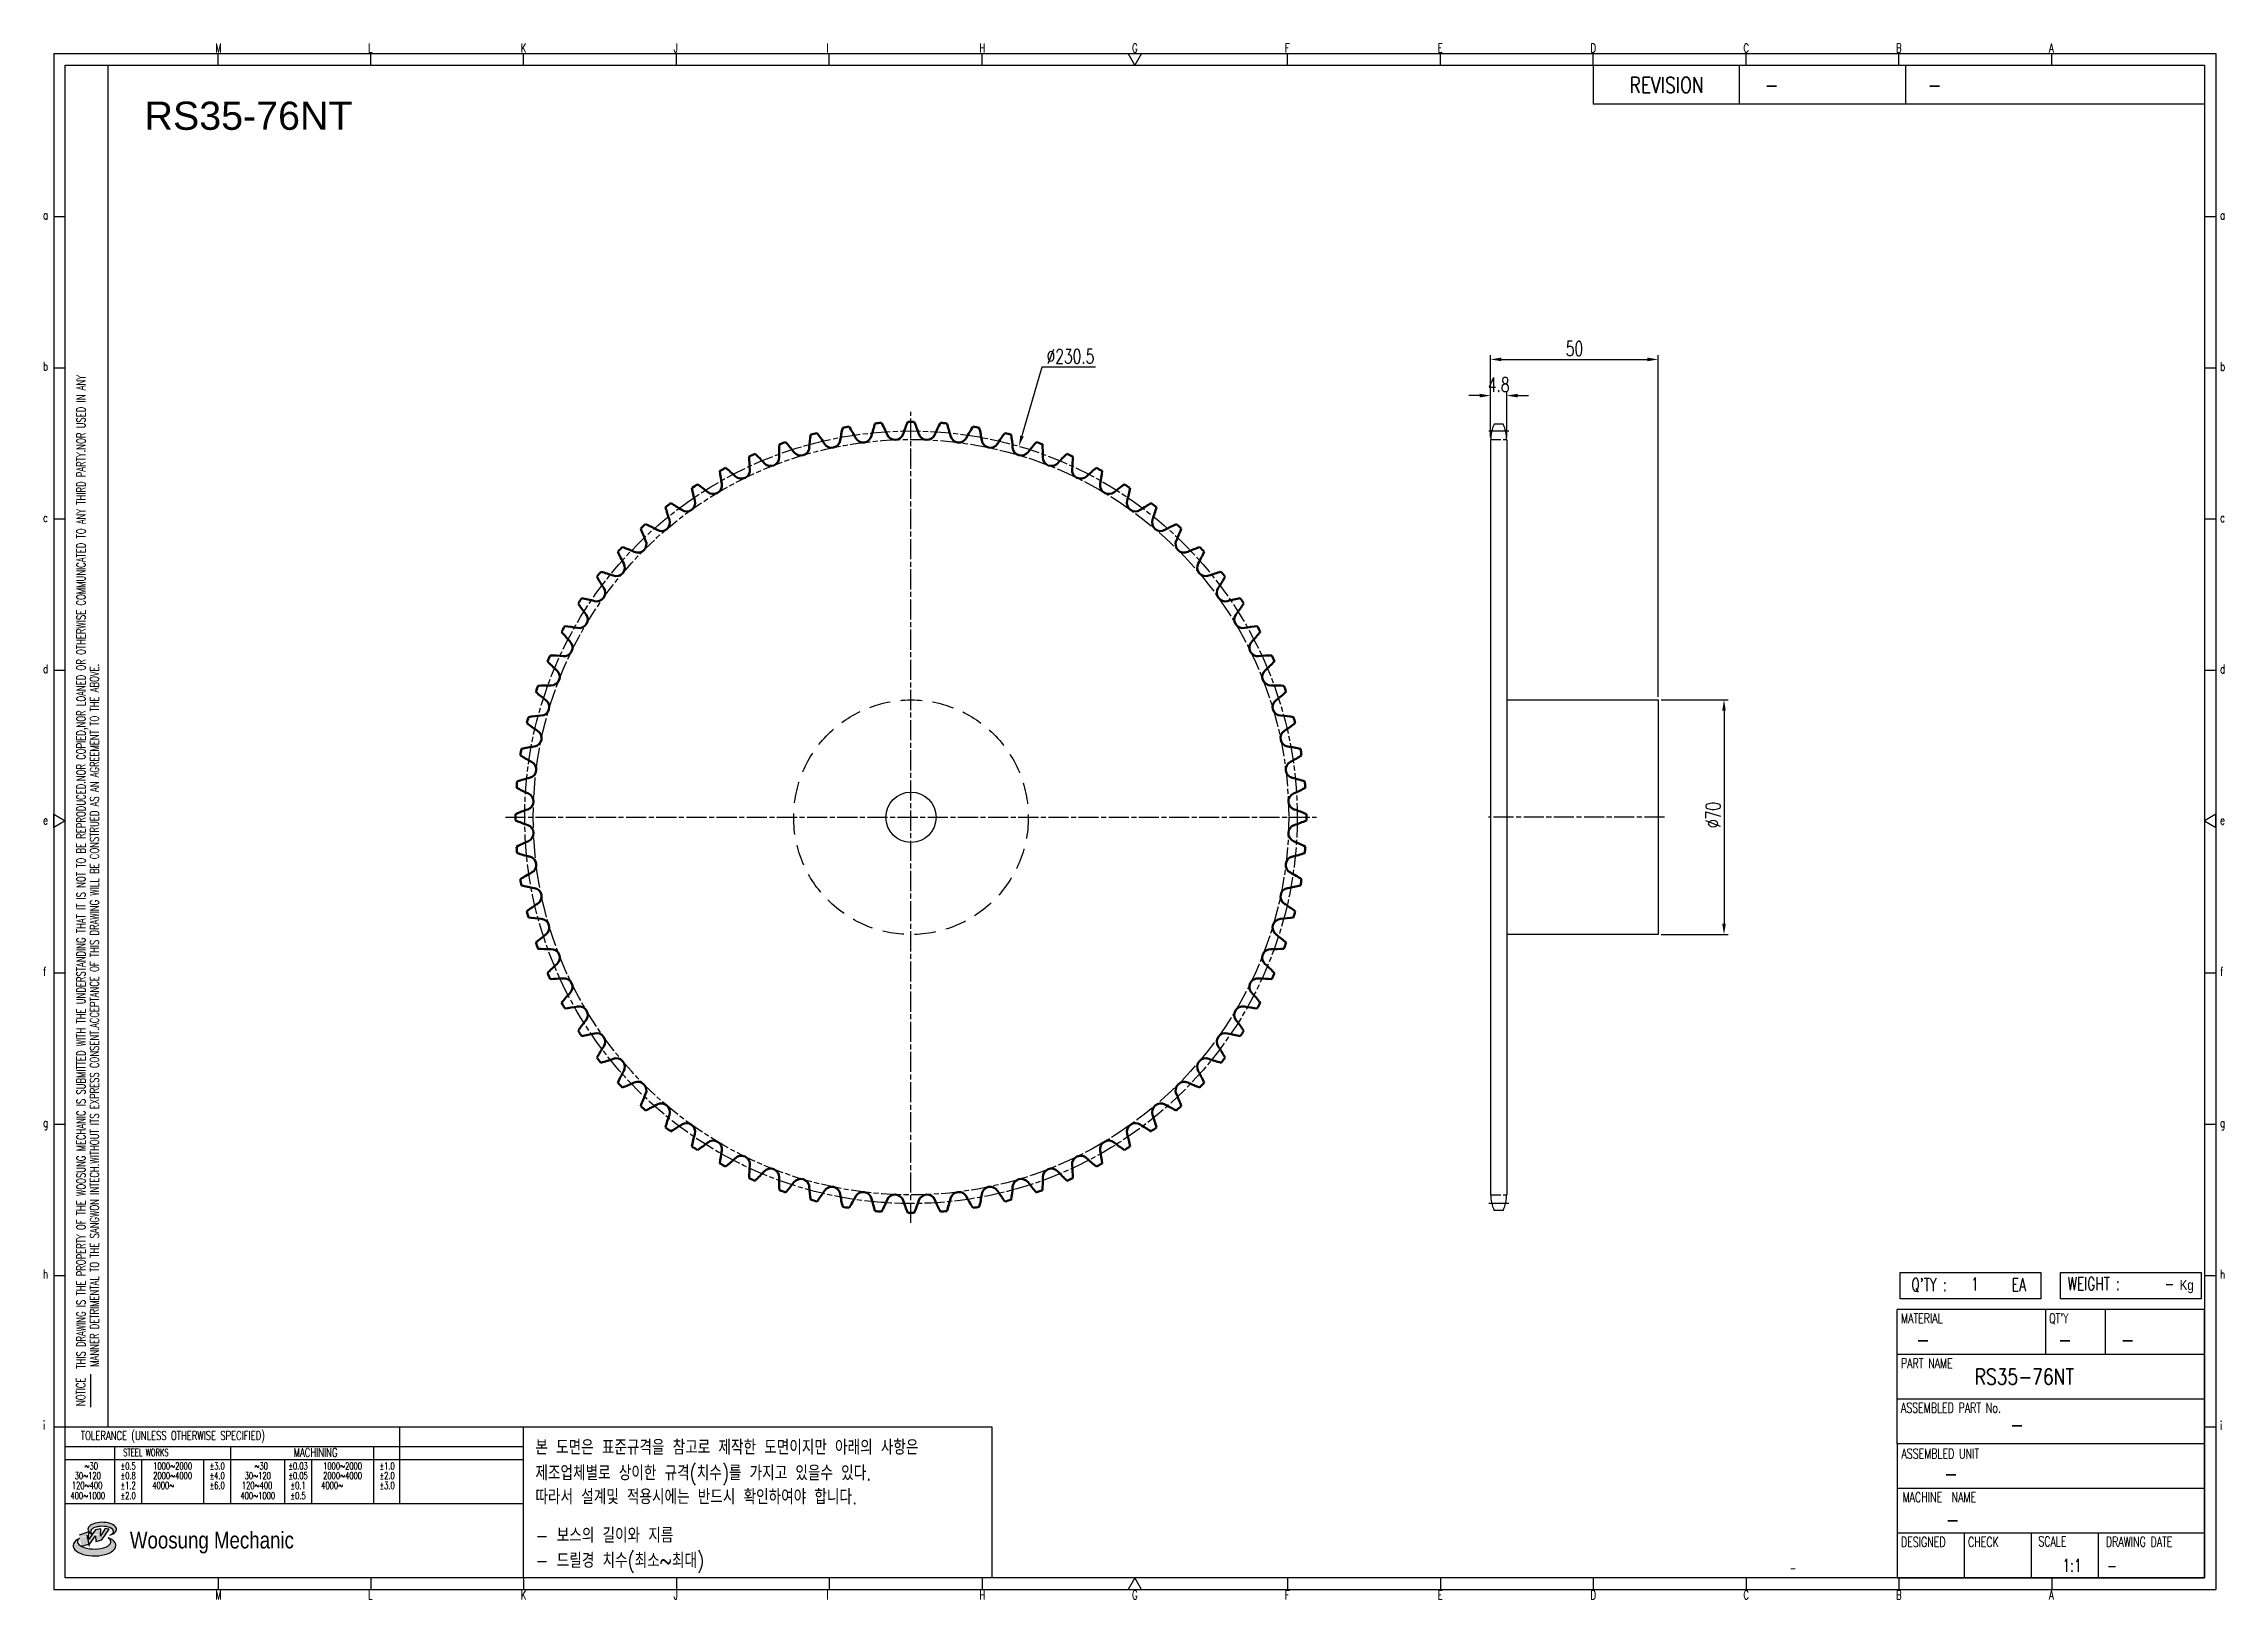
# Model space of a CAD drawing. Header units: millimetres. Extents: x -44813 to -44162, y 1095 to 1559.
import ezdxf
from ezdxf.enums import TextEntityAlignment as Align

# ---------------------------------------------------------------- set-up
doc = ezdxf.new("R2010")
doc.units = ezdxf.units.MM
for name, pattern in [('AM_ISO02W050', [7.5, 6, -1.5]), ('AM_ISO02W050x2', [3.75, 3, -0.75]), ('AM_ISO08W050', [18, 12, -1.5, 3, -1.5]), ('AM_ISO08W050x2', [9, 6, -0.75, 1.5, -0.75]), ('HIDDEN', [9.525, 6.35, -3.175])]:
    doc.linetypes.add(name, pattern=pattern)
for name, color, linetype, lineweight in [('AM_0N', 7, 'Continuous', 50), ('AM_3N', 6, 'AM_ISO02W050', 25), ('AM_7', 4, 'AM_ISO08W050', 25), ('AM_7N', 4, 'AM_ISO08W050', 25)]:
    doc.layers.add(name, color=color, linetype=linetype, lineweight=lineweight)
for name, color, linetype in [('HL', 2, 'HIDDEN'), ('S-DIM', 7, 'Continuous'), ('TITLE', 7, 'Continuous'), ('도면레이아웃', 7, 'Continuous')]:
    doc.layers.add(name, color=color, linetype=linetype)
doc.styles.add('HAN', font='ROMANS.shx', dxfattribs={"width": 0.7, "bigfont": 'whgtxt.shx'})
doc.styles.add('HKD_ST2', font='romans.shx', dxfattribs={"width": 0.7, "height": 4, "bigfont": '@extfont2.shx'})
doc.styles.add('HSG', font='SIMPLEX.shx', dxfattribs={"width": 0.7, "bigfont": 'HSG.shx'})
doc.styles.add('ROMANS', font='romans.shx', dxfattribs={"width": 0.7, "bigfont": 'whgtxt.shx'})
doc.styles.add('SLDTEXTSTYLE4', font='arial.ttf', dxfattribs={"width": 0.8})
doc.styles.get("Standard").update_dxf_attribs({"font": 'arial.ttf'})
doc.dimstyles.new('APP8', dxfattribs={"dimscale": 1.8, "dimtxt": 2.4, "dimasz": 1.8, "dimexe": 0.7, "dimexo": 0.5, "dimgap": 0.6, "dimtad": 1, "dimtoh": 1, "dimdec": 1, "dimrnd": 0.01, "dimzin": 9, "dimdsep": 46, "dimtxsty": 'HSG', "dimcen": 0, "dimclrd": 1, "dimclre": 1, "dimclrt": 256, "dimazin": 2, "dimtp": 1, "dimtm": 1, "dimtfac": 0.5, "dimtdec": 1, "dimtofl": 0, "dimtmove": 0, "dimatfit": 3, "dimfxl": 0, "dimtvp": 1, "dimtolj": 2, "dimlwd": -1, "dimlwe": -1, "dimarcsym": 0})

# ---------------------------------------------------------------- blocks, each defined once
blk = doc.blocks.new('SUYWSHJH')
at = {"layer": '도면레이아웃'}
h = blk.add_hatch(color=10, dxfattribs=at)
h.paths.add_polyline_path([(1.544, 35.177), (1.554, 34.966), (1.779, 35.034), (2.054, 35.422), (1.908, 35.446), (1.728, 35.167), (1.741, 35.439), (1.547, 35.405), (1.292, 35.041), (1.295, 35.33), (0.943, 35.208), (1.03, 34.8), (1.336, 34.885)])
edge = h.paths.add_edge_path()
edge.add_ellipse((1.795, 35.421), major_axis=(-0.53, 0), ratio=0.487785, start_angle=122.36065, end_angle=403.39574)
edge.add_line((1.411, 35.244), (1.419, 35.261))
edge.add_ellipse((1.798, 35.344), major_axis=(-0.423, 0), ratio=0.444396, start_angle=131.58977, end_angle=386.19408, ccw=False)
edge = h.paths.add_edge_path()
edge.add_ellipse((1.512, 34.815), major_axis=(-0.793, 0), ratio=0.480113, start_angle=314.67633, end_angle=590.85213)
edge.add_ellipse((1.501, 34.958), major_axis=(-0.62, 0), ratio=0.43311, start_angle=331.7024, end_angle=574.42495, ccw=False)
for p, q in [((0, 90.118), (80.15, 90.118)), ((0, 90.118), (0, 33.191)), ((6.089, 89.693), (6.089, 90.118)), ((11.753, 89.693), (11.753, 90.118)), ((17.418, 89.693), (17.418, 90.118)), ((23.082, 89.693), (23.082, 90.118)), ((28.746, 89.693), (28.746, 90.118)), ((34.411, 89.693), (34.411, 90.118)), ((45.739, 89.693), (45.739, 90.118)), ((51.404, 89.693), (51.404, 90.118)), ((57.068, 89.693), (57.068, 90.118)), ((62.732, 89.693), (62.732, 90.118)), ((68.397, 89.693), (68.397, 90.118)), ((74.061, 89.693), (74.061, 90.118)), ((80.15, 90.118), (80.15, 33.191)), ((0, 84.085), (0.425, 84.085)), ((79.725, 84.085), (80.15, 84.085)), ((0, 78.478), (0.425, 78.478)), ((79.725, 78.478), (80.15, 78.478)), ((0, 72.87), (0.425, 72.87)), ((79.725, 72.87), (80.15, 72.87)), ((0, 67.262), (0.425, 67.262)), ((79.725, 67.262), (80.15, 67.262)), ((0, 56.047), (0.425, 56.047)), ((79.725, 56.047), (80.15, 56.047)), ((0, 50.439), (0.425, 50.439)), ((79.725, 50.439), (80.15, 50.439)), ((0, 44.832), (0.425, 44.832)), ((79.725, 44.832), (80.15, 44.832)), ((1.377, 39.947), (1.377, 41.174)), ((0, 39.224), (0.425, 39.224)), ((79.725, 39.224), (80.15, 39.224)), ((0, 33.191), (80.15, 33.191)), ((6.089, 33.616), (6.089, 33.191)), ((11.753, 33.616), (11.753, 33.191)), ((17.418, 33.616), (17.418, 33.191)), ((23.082, 33.616), (23.082, 33.191)), ((28.746, 33.616), (28.746, 33.191)), ((34.411, 33.616), (34.411, 33.191)), ((45.739, 33.616), (45.739, 33.191)), ((51.404, 33.616), (51.404, 33.191)), ((57.068, 33.616), (57.068, 33.191)), ((62.732, 33.616), (62.732, 33.191)), ((68.397, 33.616), (68.397, 33.191)), ((74.061, 33.616), (74.061, 33.191))]:
    blk.add_line(p, q)
at = {"color": 2}
for p, q in [((2.017, 39.224), (2.017, 89.693)), ((0.425, 39.224), (17.418, 39.224)), ((12.816, 39.224), (12.816, 36.382)), ((17.418, 33.616), (17.418, 39.224)), ((0.425, 38.487), (17.418, 38.487)), ((0.425, 38.012), (17.418, 38.012)), ((2.257, 38.487), (2.257, 36.382)), ((3.257, 38.012), (3.257, 36.382)), ((5.557, 38.012), (5.557, 36.382)), ((6.557, 38.5), (6.557, 36.382)), ((8.557, 38.012), (8.557, 36.382)), ((9.557, 38.026), (9.557, 36.382)), ((11.857, 38.487), (11.857, 36.382)), ((0.425, 36.382), (17.418, 36.382))]:
    blk.add_line(p, q, dxfattribs=at)
at = {"color": 6, "ltscale": 0.5}
for p, q in [((57.068, 89.693), (57.068, 88.246)), ((62.47, 89.693), (62.47, 88.246)), ((68.635, 89.693), (68.635, 88.246)), ((79.725, 88.246), (57.068, 88.246)), ((68.336, 38.59), (68.336, 43.563)), ((79.725, 43.563), (68.336, 43.563)), ((73.827, 43.563), (73.827, 41.905)), ((76.037, 43.563), (76.037, 41.905)), ((79.725, 38.59), (79.725, 43.563)), ((79.725, 41.905), (68.336, 41.905)), ((79.725, 40.248), (68.336, 40.248)), ((68.336, 38.59), (68.336, 33.616)), ((79.725, 38.59), (68.336, 38.59)), ((79.725, 33.616), (79.725, 38.59)), ((79.725, 36.932), (68.336, 36.932)), ((79.725, 35.274), (68.336, 35.274)), ((70.822, 33.616), (70.822, 35.274)), ((73.309, 33.616), (73.309, 35.274)), ((75.796, 33.616), (75.796, 35.274)), ((68.336, 33.616), (79.725, 33.616))]:
    blk.add_line(p, q, dxfattribs=at)
for points in [[(40.075, 89.693), (39.83, 90.118), (40.32, 90.118)], [(0.425, 89.693), (79.725, 89.693), (79.725, 33.616), (0.425, 33.616)], [(0.425, 61.679), (0, 61.433), (0, 61.924)], [(79.725, 61.679), (80.15, 61.433), (80.15, 61.924)], [(40.075, 33.616), (39.83, 33.191), (40.32, 33.191)]]:
    blk.add_lwpolyline(points, close=True)
at = {"layer": 'TITLE', "color": 20}
for p, q in [((68.449, 43.961), (68.449, 44.936)), ((68.449, 44.936), (73.654, 44.936)), ((73.654, 44.936), (73.654, 43.961)), ((74.39, 43.961), (74.39, 44.936)), ((74.39, 44.936), (79.595, 44.936)), ((79.595, 44.936), (79.595, 43.961)), ((73.654, 43.961), (68.449, 43.961)), ((79.595, 43.961), (74.39, 43.961))]:
    blk.add_line(p, q, dxfattribs=at)
at = {"layer": '도면레이아웃'}
for p, q in [((1.295, 35.33), (0.943, 35.208)), ((1.03, 34.8), (1.336, 34.885)), ((1.224, 35.208), (1.311, 34.8)), ((1.224, 35.208), (1.224, 35.208)), ((1.547, 35.405), (1.292, 35.041)), ((1.292, 35.041), (1.295, 35.33)), ((1.336, 34.885), (1.544, 35.177)), ((1.419, 35.261), (1.411, 35.244)), ((1.544, 35.177), (1.554, 34.966)), ((1.741, 35.439), (1.547, 35.405)), ((1.554, 34.966), (1.779, 35.034)), ((1.908, 35.446), (1.728, 35.167)), ((1.728, 35.167), (1.741, 35.439)), ((1.779, 35.034), (2.054, 35.422)), ((2.054, 35.422), (1.908, 35.446))]:
    blk.add_line(p, q, dxfattribs=at)
for centre, major_axis, ratio, start_param, end_param in [((1.795, 35.421), (-0.53, 0), 0.487785, 2.135596, 7.040584), ((1.512, 34.815), (-0.793, 0), 0.480113, 5.492138, 10.312315), ((1.501, 34.958), (-0.62, 0), 0.43311, 5.789299, 10.025607), ((1.798, 35.344), (-0.423, 0), 0.444396, 2.296675, 6.740358)]:
    blk.add_ellipse(centre, major_axis=major_axis, ratio=ratio, start_param=start_param, end_param=end_param, dxfattribs=at)
at = {"color": 4, "style": 'HKD_ST2', "width": 0.7}
for s, p in [('M', (5.988, 90.164)), ('L', (11.652, 90.164)), ('K', (17.316, 90.164)), ('J', (22.981, 90.164)), ('I', (28.645, 90.164)), ('H', (34.309, 90.164)), ('G', (39.974, 90.164)), ('F', (45.638, 90.164)), ('E', (51.302, 90.164)), ('D', (56.967, 90.164)), ('C', (62.631, 90.164)), ('B', (68.295, 90.164)), ('A', (73.96, 90.164)), ('a', (-0.395, 83.976)), ('a', (80.305, 83.97)), ('b', (-0.395, 78.368)), ('b', (80.305, 78.362)), ('c', (-0.395, 72.76)), ('c', (80.305, 72.754)), ('d', (-0.395, 67.153)), ('d', (80.305, 67.147)), ('e', (-0.395, 61.545)), ('e', (80.305, 61.539)), ('f', (-0.395, 55.937)), ('f', (80.305, 55.931)), ('g', (-0.395, 50.33)), ('g', (80.305, 50.324)), ('h', (-0.395, 44.722)), ('h', (80.305, 44.716)), ('i', (-0.395, 39.114)), ('i', (80.305, 39.108)), ('M', (5.988, 32.824)), ('L', (11.652, 32.824)), ('K', (17.316, 32.824)), ('J', (22.981, 32.824)), ('I', (28.645, 32.824)), ('H', (34.309, 32.824)), ('G', (39.974, 32.824)), ('F', (45.638, 32.824)), ('E', (51.302, 32.824)), ('D', (56.967, 32.824)), ('C', (62.631, 32.824)), ('B', (68.295, 32.824)), ('A', (73.96, 32.824))]:
    blk.add_text(s, height=0.326, dxfattribs=at).set_placement(p)
for s, height, style, width, p in [('REVISION', 0.5806, 'HAN', 0.8, (58.415, 88.664)), ('-', 0.581, 'HAN', 0.8, (63.426, 88.664)), ('-', 0.581, 'HAN', 0.8, (69.468, 88.664)), ("Q'TY : ", 0.4746, 'HKD_ST2', 0.7, (68.857, 44.253)), ('1', 0.475, 'HKD_ST2', 0.7, (71.071, 44.275)), ('EA', 0.4746, 'HKD_ST2', 0.7, (72.578, 44.253)), ('WEIGHT : ', 0.4746, 'HKD_ST2', 0.7, (74.65, 44.286)), ('-', 0.581, 'HAN', 0.8, (69.029, 42.157)), ('-', 0.581, 'HAN', 0.8, (74.289, 42.157)), ('-', 0.581, 'HAN', 0.8, (76.623, 42.157)), ('-', 0.581, 'HAN', 0.8, (72.515, 39.013)), ('-', 0.581, 'HAN', 0.8, (70.067, 37.189)), ('-', 0.581, 'HAN', 0.8, (70.126, 35.48)), ('1:1', 0.4746, 'HKD_ST2', 0.7, (74.458, 33.848)), ('-', 0.475, 'HKD_ST2', 0.7, (76.112, 33.837))]:
    blk.add_text(s, height=height, dxfattribs=dict(style=style, width=width)).set_placement(p)
at = {"color": 1, "style": 'HKD_ST2', "width": 0.7}
for s, p in [(' THIS DRAWING IS THE PROPERTY OF THE WOOSUNG MECHANIC IS SUBMITTED WITH THE UNDERSTANDING THAT IT IS NOT TO BE REPRODUCED.NOR COPIED,NOR LOANED OR OTHERWISE COMMUNICATED TO ANY THIRD PARTY.NOR USED IN ANY', (1.173, 41.217)), ('MANNER DETRIMENTAL TO THE SANGWON INTECH.WITHOUT ITS EXPRESS CONSENT.ACCEPTANCE OF THIS DRAWING WILL BE CONSTRUED AS AN AGREEMENT TO THE ABOVE.', (1.672, 41.447))]:
    blk.add_text(s, height=0.326266, rotation=90, dxfattribs=at).set_placement(p)
at = {"style": 'HKD_ST2', "width": 0.7}
blk.add_text('-', height=0.475, dxfattribs=at).set_placement((78.613, 44.286), align=Align.RIGHT)
at = {"color": 4, "style": 'HKD_ST2', "width": 0.7}
for s, height, p in [('MATERIAL', 0.3651, (68.474, 43.425)), ("QT'Y", 0.3651, (73.965, 43.425)), ('PART NAME', 0.3651, (68.474, 41.756)), ('ASSEMBLED PART No.', 0.36511, (68.474, 40.109)), ('ASSEMBLED UNIT', 0.36511, (68.49, 38.408)), ('MACHINE  NAME', 0.36511, (68.532, 36.794)), ('DESIGNED', 0.3651, (68.474, 35.136)), ('CHECK', 0.3651, (70.961, 35.136)), ('SCALE', 0.3651, (73.566, 35.153)), ('DRAWING DATE', 0.36511, (76.071, 35.141))]:
    blk.add_text(s, height=height, dxfattribs=at).set_placement(p, align=Align.TOP_LEFT)
at = {"style": 'HKD_ST2', "width": 0.7}
blk.add_text('NOTICE', height=0.3263, rotation=90, dxfattribs=at).set_placement((1.163, 39.988))
for s, height, style, width, p in [('TOLERANCE (UNLESS OTHERWISE SPECIFIED)', 0.32627, 'HKD_ST2', 0.7, (4.417, 38.896)), ('-', 0.326, 'ROMANS', 0.65, (64.469, 33.975))]:
    blk.add_text(s, height=height, dxfattribs=dict(style=style, width=width)).set_placement(p, align=Align.MIDDLE_CENTER)
at = {"color": 4, "style": 'HKD_ST2', "width": 0.7}
for s, height, p in [('STEEL WORKS', 0.26101, (3.416, 38.268)), ('MACHINING', 0.3263, (9.707, 38.27)), ('%%P0.5', 0.261, (2.757, 37.762)), ('%%P0.8', 0.261, (2.757, 37.411)), ('%%P3.0', 0.261, (6.057, 37.762)), ('%%P4.0', 0.261, (6.057, 37.411)), ('%%P0.03', 0.261, (9.057, 37.762)), ('%%P0.05', 0.261, (9.057, 37.411)), ('%%P1.0', 0.261, (12.357, 37.762)), ('%%P2.0', 0.261, (12.357, 37.411)), ('%%P1.2', 0.261, (2.757, 37.045)), ('%%P2.0', 0.261, (2.757, 36.67)), ('%%P6.0', 0.261, (6.057, 37.045)), ('%%P0.1', 0.261, (9.057, 37.045)), ('%%P0.5', 0.261, (9.057, 36.67)), ('%%P3.0', 0.261, (12.357, 37.045))]:
    blk.add_text(s, height=height, dxfattribs=at).set_placement(p, align=Align.MIDDLE)
for s, height, p in [('30%%126120', 0.261, (1.263, 37.411)), ('%%12630', 0.261, (1.389, 37.762)), ('2000%%1264000', 0.26101, (4.407, 37.411)), ('1000%%1262000', 0.26101, (4.407, 37.762)), ('30%%126120', 0.261, (7.563, 37.411)), ('%%12630', 0.261, (7.689, 37.762)), ('2000%%1264000', 0.26101, (10.707, 37.411)), ('1000%%1262000', 0.26101, (10.707, 37.762)), ('400%%1261000', 0.26101, (1.263, 36.67)), ('120%%126400', 0.26101, (1.237, 37.045)), ('4000%%126', 0.261, (4.061, 37.045)), ('400%%1261000', 0.26101, (7.563, 36.67)), ('120%%126400', 0.26101, (7.537, 37.045)), ('4000%%126', 0.261, (10.321, 37.045))]:
    blk.add_text(s, height=height, dxfattribs=at).set_placement(p, align=Align.MIDDLE_CENTER)
at = {"color": 1, "style": 'SLDTEXTSTYLE4', "width": 0.8}
blk.add_text('Woosung Mechanic', height=0.61957, dxfattribs=at).set_placement((2.822, 34.711))
at = {"layer": 'TITLE', "width": 0.8}
blk.add_text('Kg', height=0.3789, dxfattribs=at).set_placement((78.807, 44.286))
blk = doc.blocks.new('*D911')
at = {"layer": 'Defpoints', "color": 0, "transparency": 16777216}
for p in [(-44376.49, 1453.76), (-44381.29, 1440.48), (-44376.49, 1440.48)]:
    blk.add_point(p, dxfattribs=at)
at = {"layer": 'S-DIM', "color": 1, "transparency": 16777216}
for p, q in [((-44384.53, 1453.76), (-44387.77, 1453.76)), ((-44381.29, 1441.38), (-44381.29, 1455.02)), ((-44376.49, 1441.38), (-44376.49, 1455.02)), ((-44373.25, 1453.76), (-44370.01, 1453.76))]:
    blk.add_line(p, q, dxfattribs=at)
for points in [[(-44384.53, 1454.3), (-44384.53, 1453.22), (-44381.29, 1453.76)], [(-44373.25, 1454.3), (-44373.25, 1453.22), (-44376.49, 1453.76)]]:
    blk.add_solid(points, dxfattribs=at)
at = {"layer": 'S-DIM', "transparency": 16777216, "insert": (-44378.89, 1457), "char_height": 4.32, "attachment_point": 5, "style": 'HSG'}
blk.add_mtext('\\A2;4.8', dxfattribs=at)
blk = doc.blocks.new('*D912')
at = {"layer": 'Defpoints', "color": 0, "transparency": 16777216}
for p in [(-44331.29, 1464.56), (-44381.29, 1440.48), (-44331.29, 1362.96)]:
    blk.add_point(p, dxfattribs=at)
at = {"layer": 'S-DIM', "color": 1, "transparency": 16777216}
for p, q in [((-44381.29, 1441.38), (-44381.29, 1465.82)), ((-44378.05, 1464.56), (-44334.53, 1464.56)), ((-44331.29, 1363.86), (-44331.29, 1465.82))]:
    blk.add_line(p, q, dxfattribs=at)
for points in [[(-44378.05, 1465.1), (-44378.05, 1464.02), (-44381.29, 1464.56)], [(-44334.53, 1465.1), (-44334.53, 1464.02), (-44331.29, 1464.56)]]:
    blk.add_solid(points, dxfattribs=at)
at = {"layer": 'S-DIM', "transparency": 16777216, "insert": (-44356.29, 1467.8), "char_height": 4.32, "attachment_point": 5, "style": 'HSG'}
blk.add_mtext('\\A2;50', dxfattribs=at)
blk = doc.blocks.new('*D913')
at = {"layer": 'Defpoints', "color": 0, "transparency": 16777216}
for p in [(-44331.29, 1362.96), (-44331.29, 1292.96), (-44311.65, 1292.96)]:
    blk.add_point(p, dxfattribs=at)
at = {"layer": 'S-DIM', "color": 1, "transparency": 16777216}
for p, q in [((-44330.39, 1362.96), (-44310.39, 1362.96)), ((-44311.65, 1359.72), (-44311.65, 1296.2)), ((-44330.39, 1292.96), (-44310.39, 1292.96))]:
    blk.add_line(p, q, dxfattribs=at)
for points in [[(-44312.19, 1359.72), (-44311.11, 1359.72), (-44311.65, 1362.96)], [(-44312.19, 1296.2), (-44311.11, 1296.2), (-44311.65, 1292.96)]]:
    blk.add_solid(points, dxfattribs=at)
at = {"layer": 'S-DIM', "transparency": 16777216, "insert": (-44314.89, 1328.63), "char_height": 4.32, "attachment_point": 5, "rotation": 90, "style": 'HSG'}
blk.add_mtext('\\A2;%%c70', dxfattribs=at)
blk = doc.blocks.new('*D914')
at = {"layer": 'Defpoints', "color": 0, "transparency": 16777216}
for p in [(-44522.03, 1438.61), (-44586.45, 1217.3)]:
    blk.add_point(p, dxfattribs=at)
at = {"layer": 'S-DIM', "color": 1, "transparency": 16777216}
for p, q in [((-44515.15, 1462.25), (-44521.12, 1441.72)), ((-44499.23, 1462.25), (-44515.15, 1462.25))]:
    blk.add_line(p, q, dxfattribs=at)
blk.add_solid([(-44521.64, 1441.87), (-44520.6, 1441.57), (-44522.03, 1438.61)], dxfattribs=at)
at = {"layer": 'S-DIM', "transparency": 16777216, "insert": (-44506.65, 1465.49), "char_height": 4.32, "attachment_point": 5, "style": 'HSG'}
blk.add_mtext('\\A2;∅230.5', dxfattribs=at)

msp = doc.modelspace()

# ---------------------------------------------------------------- linework, layer by layer
for p, q in [((-44377.56, 1445.28), (-44380.22, 1445.28)), ((-44381.29, 1440.48), (-44381.29, 1215.43)), ((-44376.49, 1440.48), (-44376.49, 1215.43)), ((-44377.56, 1210.63), (-44380.22, 1210.63))]:
    msp.add_line(p, q)
msp.add_lwpolyline([(-44376.49, 1362.96), (-44331.29, 1362.96), (-44331.29, 1292.96), (-44376.49, 1292.96)])
at = {"color": 4}
msp.add_lwpolyline([(-44669.82, 1146.12), (-44530.08, 1146.12), (-44530.08, 1100.98), (-44669.82, 1100.98)], close=True, dxfattribs=at)
msp.add_circle((-44554.24, 1327.96), 7.5)
for centre, start, end in [((-44369.99, 1440.48), 154.86334, 180), ((-44387.79, 1440.48), 0, 25.13666), ((-44369.99, 1215.43), 180, 205.13666), ((-44387.79, 1215.43), 334.86334, 0)]:
    msp.add_arc(centre, 11.3, start, end)
at = {"layer": 'AM_0N'}
for centre, radius, start, end in [((-44519.76, 1430.66), 47.55, 161.8396, 166.51316), ((-44554.24, 1327.96), 118, 94.26825, 95.20544), ((-44605.14, 1423.58), 47.55, 22.96053, 27.63408), ((-44511.4, 1427.46), 47.55, 157.10276, 161.77632), ((-44554.24, 1327.96), 118, 89.53141, 90.46859), ((-44597.07, 1427.46), 47.55, 18.22368, 22.89724), ((-44503.33, 1423.58), 47.55, 152.36592, 157.03947), ((-44554.24, 1327.96), 118, 84.79456, 85.73175), ((-44588.71, 1430.66), 47.55, 13.48684, 18.1604), ((-44546.03, 1435.98), 47.55, 176.05013, 180.72368), ((-44554.24, 1327.96), 118, 108.47877, 109.41596), ((-44627.06, 1408.16), 47.55, 37.17105, 41.84461), ((-44587.13, 1438.44), 2.57, 217.17105, 355.98684), ((-44537.14, 1434.93), 47.55, 171.31329, 175.98684), ((-44554.24, 1327.96), 118, 103.74193, 104.67912), ((-44620.19, 1413.9), 47.55, 32.43421, 37.10777), ((-44577.89, 1440.77), 2.57, 212.43421, 351.25), ((-44528.36, 1433.15), 47.55, 166.57644, 171.25), ((-44554.24, 1327.96), 118, 99.00509, 99.94228), ((-44612.87, 1419.05), 47.55, 27.69737, 32.37093), ((-44568.5, 1442.34), 2.57, 207.69737, 346.51316), ((-44559, 1443.13), 2.57, 202.96053, 341.77632), ((-44549.47, 1443.13), 2.57, 198.22368, 337.03947), ((-44539.98, 1442.34), 2.57, 193.48684, 332.30263), ((-44495.61, 1419.05), 47.55, 147.62907, 152.30263), ((-44554.24, 1327.96), 118, 80.05772, 80.99491), ((-44580.11, 1433.15), 47.55, 8.75, 13.42356), ((-44530.58, 1440.77), 2.57, 188.75, 327.56579), ((-44488.29, 1413.9), 47.55, 142.89223, 147.56579), ((-44554.24, 1327.96), 118, 75.32088, 76.25807), ((-44571.34, 1434.93), 47.55, 4.01316, 8.68671), ((-44521.35, 1438.44), 2.57, 184.01316, 322.82895), ((-44481.41, 1408.16), 47.55, 138.15539, 142.82895), ((-44554.24, 1327.96), 118, 70.58404, 71.52123), ((-44562.45, 1435.98), 47.55, 359.27632, 3.94987), ((-44554.24, 1327.96), 118, 117.95246, 118.88965), ((-44639.27, 1395.08), 47.55, 46.64474, 51.31829), ((-44604.86, 1431.52), 2.57, 226.64474, 5.46053), ((-44554.24, 1327.96), 118, 113.21562, 114.1528), ((-44554.98, 1436.28), 47.55, 180.78697, 185.46053), ((-44633.44, 1401.87), 47.55, 41.90789, 46.58145), ((-44596.14, 1435.34), 2.57, 221.90789, 0.72368), ((-44512.34, 1435.34), 2.57, 179.27632, 318.09211), ((-44475.04, 1401.87), 47.55, 133.41855, 138.09211), ((-44554.24, 1327.96), 118, 65.8472, 66.78438), ((-44503.61, 1431.52), 2.57, 174.53947, 313.35526), ((-44553.5, 1436.28), 47.55, 354.53947, 359.21303), ((-44469.21, 1395.08), 47.55, 128.68171, 133.35526), ((-44554.24, 1327.96), 118, 61.11035, 62.04754), ((-44554.24, 1327.96), 118, 122.6893, 123.62649), ((-44572.8, 1434.69), 47.55, 190.26065, 194.93421), ((-44644.52, 1387.83), 47.55, 51.38158, 56.05514), ((-44613.24, 1426.98), 2.57, 231.38158, 10.19737), ((-44563.92, 1435.85), 47.55, 185.52381, 190.19737), ((-44495.23, 1426.98), 2.57, 169.80263, 308.61842), ((-44544.55, 1435.85), 47.55, 349.80263, 354.47619), ((-44463.95, 1387.83), 47.55, 123.94486, 128.61842), ((-44554.24, 1327.96), 118, 56.37351, 57.3107), ((-44535.68, 1434.69), 47.55, 345.06579, 349.73935), ((-44554.24, 1327.96), 118, 127.42614, 128.36333), ((-44581.55, 1432.79), 47.55, 194.9975, 199.67105), ((-44649.16, 1380.17), 47.55, 56.11842, 60.79198), ((-44621.22, 1421.77), 2.57, 236.11842, 14.93421), ((-44487.26, 1421.77), 2.57, 165.06579, 303.88158), ((-44459.32, 1380.17), 47.55, 119.20802, 123.88158), ((-44554.24, 1327.96), 118, 51.63667, 52.57386), ((-44526.93, 1432.79), 47.55, 340.32895, 345.0025), ((-44554.24, 1327.96), 118, 132.16299, 133.10017), ((-44590.11, 1430.17), 47.55, 199.73434, 204.40789), ((-44653.14, 1372.15), 47.55, 60.85526, 65.52882), ((-44628.74, 1415.92), 2.57, 240.85526, 19.67105), ((-44479.74, 1415.92), 2.57, 160.32895, 299.14474), ((-44455.33, 1372.15), 47.55, 114.47118, 119.14474), ((-44518.36, 1430.17), 47.55, 335.59211, 340.26566), ((-44554.24, 1327.96), 118, 46.89983, 47.83701), ((-44554.24, 1327.96), 118, 136.89983, 137.83701), ((-44598.43, 1426.86), 47.55, 204.47118, 209.14474), ((-44656.45, 1363.83), 47.55, 65.59211, 70.26566), ((-44635.75, 1409.47), 2.57, 245.59211, 24.40789), ((-44472.73, 1409.47), 2.57, 155.59211, 294.40789), ((-44452.02, 1363.83), 47.55, 109.73434, 114.40789), ((-44510.05, 1426.86), 47.55, 330.85526, 335.52882), ((-44554.24, 1327.96), 118, 42.16299, 43.10017), ((-44554.24, 1327.96), 118, 141.63667, 142.57386), ((-44606.45, 1422.88), 47.55, 209.20802, 213.88158), ((-44659.07, 1355.27), 47.55, 70.32895, 75.0025), ((-44642.2, 1402.46), 2.57, 250.32895, 29.14474), ((-44466.28, 1402.46), 2.57, 150.85526, 289.67105), ((-44449.41, 1355.27), 47.55, 104.9975, 109.67105), ((-44502.03, 1422.88), 47.55, 326.11842, 330.79198), ((-44554.24, 1327.96), 118, 37.42614, 38.36333), ((-44554.24, 1327.96), 118, 146.37351, 147.3107), ((-44660.96, 1346.52), 47.55, 75.06579, 79.73935), ((-44648.05, 1394.94), 2.57, 255.06579, 33.88158), ((-44460.42, 1394.94), 2.57, 146.11842, 284.93421), ((-44447.51, 1346.52), 47.55, 100.26065, 104.93421), ((-44554.24, 1327.96), 118, 32.6893, 33.62649), ((-44653.26, 1386.96), 2.57, 259.80263, 38.61842), ((-44614.11, 1418.24), 47.55, 213.94486, 218.61842), ((-44455.21, 1386.96), 2.57, 141.38158, 280.19737), ((-44494.37, 1418.24), 47.55, 321.38158, 326.05514), ((-44554.24, 1327.96), 118, 151.11035, 152.04754), ((-44621.36, 1412.99), 47.55, 218.68171, 223.35526), ((-44657.8, 1378.58), 2.57, 264.53947, 43.35526), ((-44662.13, 1337.64), 47.55, 79.80263, 84.47619), ((-44446.34, 1337.64), 47.55, 95.52381, 100.19737), ((-44450.68, 1378.58), 2.57, 136.64474, 275.46053), ((-44487.12, 1412.99), 47.55, 316.64474, 321.31829), ((-44554.24, 1327.96), 118, 27.95246, 28.88965), ((-44554.24, 1327.96), 118, 155.8472, 156.78438), ((-44628.15, 1407.16), 47.55, 223.41855, 228.09211), ((-44662.56, 1328.7), 47.55, 84.53947, 89.21303), ((-44445.91, 1328.7), 47.55, 90.78697, 95.46053), ((-44480.33, 1407.16), 47.55, 311.90789, 316.58145), ((-44554.24, 1327.96), 118, 23.21562, 24.1528), ((-44554.24, 1327.96), 118, 160.58404, 161.52123), ((-44662.26, 1319.75), 47.55, 89.27632, 93.94987), ((-44661.62, 1369.86), 2.57, 269.27632, 48.09211), ((-44446.85, 1369.86), 2.57, 131.90789, 270.72368), ((-44446.22, 1319.75), 47.55, 86.05013, 90.72368), ((-44554.24, 1327.96), 118, 18.47877, 19.41596), ((-44634.44, 1400.78), 47.55, 228.15539, 232.82895), ((-44664.72, 1360.85), 2.57, 274.01316, 52.82895), ((-44443.76, 1360.85), 2.57, 127.17105, 265.98684), ((-44474.04, 1400.78), 47.55, 307.17105, 311.84461), ((-44554.24, 1327.96), 118, 165.32088, 166.25807), ((-44640.18, 1393.91), 47.55, 232.89223, 237.56579), ((-44661.21, 1310.86), 47.55, 94.01316, 98.68671), ((-44667.05, 1351.61), 2.57, 278.75, 57.56579), ((-44441.42, 1351.61), 2.57, 122.43421, 261.25), ((-44447.27, 1310.86), 47.55, 81.31329, 85.98684), ((-44468.3, 1393.91), 47.55, 302.43421, 307.10777), ((-44554.24, 1327.96), 118, 13.74193, 14.67912), ((-44554.24, 1327.96), 118, 170.05772, 170.99491), ((-44659.43, 1302.08), 47.55, 98.75, 103.42356), ((-44449.04, 1302.08), 47.55, 76.57644, 81.25), ((-44554.24, 1327.96), 118, 9.00509, 9.94228), ((-44645.33, 1386.59), 47.55, 237.62907, 242.30263), ((-44668.62, 1342.22), 2.57, 283.48684, 62.30263), ((-44439.85, 1342.22), 2.57, 117.69737, 256.51316), ((-44463.15, 1386.59), 47.55, 297.69737, 302.37093), ((-44554.24, 1327.96), 118, 174.79456, 175.73175), ((-44649.86, 1378.86), 47.55, 242.36592, 247.03947), ((-44656.93, 1293.48), 47.55, 103.48684, 108.1604), ((-44669.41, 1332.72), 2.57, 288.22368, 67.03947), ((-44439.07, 1332.72), 2.57, 112.96053, 251.77632), ((-44451.54, 1293.48), 47.55, 71.8396, 76.51316), ((-44458.61, 1378.86), 47.55, 292.96053, 297.63408), ((-44554.24, 1327.96), 118, 4.26825, 5.20544), ((-44653.74, 1285.12), 47.55, 108.22368, 112.89724), ((-44554.24, 1327.96), 118, 179.53141, 180.46859), ((-44454.74, 1285.12), 47.55, 67.10276, 71.77632), ((-44554.24, 1327.96), 118, 359.53141, 0.46859), ((-44653.74, 1370.79), 47.55, 247.10276, 251.77632), ((-44669.41, 1323.19), 2.57, 292.96053, 71.77632), ((-44439.07, 1323.19), 2.57, 108.22368, 247.03947), ((-44454.74, 1370.79), 47.55, 288.22368, 292.89724), ((-44649.86, 1277.05), 47.55, 112.96053, 117.63408), ((-44554.24, 1327.96), 118, 184.26825, 185.20544), ((-44656.93, 1362.43), 47.55, 251.8396, 256.51316), ((-44668.62, 1313.7), 2.57, 297.69737, 76.51316), ((-44439.85, 1313.7), 2.57, 103.48684, 242.30263), ((-44451.54, 1362.43), 47.55, 283.48684, 288.1604), ((-44458.61, 1277.05), 47.55, 62.36592, 67.03947), ((-44554.24, 1327.96), 118, 354.79456, 355.73175), ((-44645.33, 1269.33), 47.55, 117.69737, 122.37093), ((-44554.24, 1327.96), 118, 189.00509, 189.94228), ((-44463.15, 1269.33), 47.55, 57.62907, 62.30263), ((-44554.24, 1327.96), 118, 350.05772, 350.99491), ((-44659.43, 1353.83), 47.55, 256.57644, 261.25), ((-44640.18, 1262.01), 47.55, 122.43421, 127.10777), ((-44667.05, 1304.3), 2.57, 302.43421, 81.25), ((-44441.42, 1304.3), 2.57, 98.75, 237.56579), ((-44468.3, 1262.01), 47.55, 52.89223, 57.56579), ((-44449.04, 1353.83), 47.55, 278.75, 283.42356), ((-44554.24, 1327.96), 118, 193.74193, 194.67912), ((-44661.21, 1345.06), 47.55, 261.31329, 265.98684), ((-44664.72, 1295.07), 2.57, 307.17105, 85.98684), ((-44443.76, 1295.07), 2.57, 94.01316, 232.82895), ((-44447.27, 1345.06), 47.55, 274.01316, 278.68671), ((-44554.24, 1327.96), 118, 345.32088, 346.25807), ((-44634.44, 1255.13), 47.55, 127.17105, 131.84461), ((-44554.24, 1327.96), 118, 198.47877, 199.41596), ((-44662.26, 1336.17), 47.55, 266.05013, 270.72368), ((-44661.62, 1286.06), 2.57, 311.90789, 90.72368), ((-44446.85, 1286.06), 2.57, 89.27632, 228.09211), ((-44446.22, 1336.17), 47.55, 269.27632, 273.94987), ((-44474.04, 1255.13), 47.55, 48.15539, 52.82895), ((-44554.24, 1327.96), 118, 340.58404, 341.52123), ((-44628.15, 1248.76), 47.55, 131.90789, 136.58145), ((-44480.33, 1248.76), 47.55, 43.41855, 48.09211), ((-44554.24, 1327.96), 118, 203.21562, 204.1528), ((-44662.56, 1327.22), 47.55, 270.78697, 275.46053), ((-44621.36, 1242.93), 47.55, 136.64474, 141.31829), ((-44657.8, 1277.33), 2.57, 316.64474, 95.46053), ((-44450.68, 1277.33), 2.57, 84.53947, 223.35526), ((-44487.12, 1242.93), 47.55, 38.68171, 43.35526), ((-44445.91, 1327.22), 47.55, 264.53947, 269.21303), ((-44554.24, 1327.96), 118, 335.8472, 336.78438), ((-44554.24, 1327.96), 118, 207.95246, 208.88965), ((-44662.13, 1318.27), 47.55, 275.52381, 280.19737), ((-44653.26, 1268.95), 2.57, 321.38158, 100.19737), ((-44455.21, 1268.95), 2.57, 79.80263, 218.61842), ((-44446.34, 1318.27), 47.55, 259.80263, 264.47619), ((-44554.24, 1327.96), 118, 331.11035, 332.04754), ((-44614.11, 1237.67), 47.55, 141.38158, 146.05514), ((-44554.24, 1327.96), 118, 212.6893, 213.62649), ((-44660.96, 1309.4), 47.55, 280.26065, 284.93421), ((-44648.05, 1260.98), 2.57, 326.11842, 104.93421), ((-44460.42, 1260.98), 2.57, 75.06579, 213.88158), ((-44447.51, 1309.4), 47.55, 255.06579, 259.73935), ((-44494.37, 1237.67), 47.55, 33.94486, 38.61842), ((-44554.24, 1327.96), 118, 326.37351, 327.3107), ((-44606.45, 1233.04), 47.55, 146.11842, 150.79198), ((-44554.24, 1327.96), 118, 217.42614, 218.36333), ((-44659.07, 1300.65), 47.55, 284.9975, 289.67105), ((-44642.2, 1253.46), 2.57, 330.85526, 109.67105), ((-44466.28, 1253.46), 2.57, 70.32895, 209.14474), ((-44449.41, 1300.65), 47.55, 250.32895, 255.0025), ((-44502.03, 1233.04), 47.55, 29.20802, 33.88158), ((-44554.24, 1327.96), 118, 321.63667, 322.57386), ((-44598.43, 1229.05), 47.55, 150.85526, 155.52882), ((-44510.05, 1229.05), 47.55, 24.47118, 29.14474), ((-44554.24, 1327.96), 118, 222.16299, 223.10017), ((-44656.45, 1292.08), 47.55, 289.73434, 294.40789), ((-44635.75, 1246.45), 2.57, 335.59211, 114.40789), ((-44590.11, 1225.74), 47.55, 155.59211, 160.26566), ((-44472.73, 1246.45), 2.57, 65.59211, 204.40789), ((-44518.36, 1225.74), 47.55, 19.73434, 24.40789), ((-44452.02, 1292.08), 47.55, 245.59211, 250.26566), ((-44554.24, 1327.96), 118, 316.89983, 317.83701), ((-44554.24, 1327.96), 118, 226.89983, 227.83701), ((-44653.14, 1283.77), 47.55, 294.47118, 299.14474), ((-44628.74, 1240), 2.57, 340.32895, 119.14474), ((-44581.55, 1223.13), 47.55, 160.32895, 165.0025), ((-44621.22, 1234.14), 2.57, 345.06579, 123.88158), ((-44487.26, 1234.14), 2.57, 56.11842, 194.93421), ((-44479.74, 1240), 2.57, 60.85526, 199.67105), ((-44526.93, 1223.13), 47.55, 14.9975, 19.67105), ((-44455.33, 1283.77), 47.55, 240.85526, 245.52882), ((-44554.24, 1327.96), 118, 312.16299, 313.10017), ((-44554.24, 1327.96), 118, 231.63667, 232.57386), ((-44649.16, 1275.75), 47.55, 299.20802, 303.88158), ((-44572.8, 1221.23), 47.55, 165.06579, 169.73935), ((-44644.52, 1268.09), 47.55, 303.94486, 308.61842), ((-44613.24, 1228.93), 2.57, 349.80263, 128.61842), ((-44495.23, 1228.93), 2.57, 51.38158, 190.19737), ((-44463.95, 1268.09), 47.55, 231.38158, 236.05514), ((-44535.68, 1221.23), 47.55, 10.26065, 14.93421), ((-44459.32, 1275.75), 47.55, 236.11842, 240.79198), ((-44554.24, 1327.96), 118, 307.42614, 308.36333), ((-44554.24, 1327.96), 118, 236.37351, 237.3107), ((-44563.92, 1220.06), 47.55, 169.80263, 174.47619), ((-44554.24, 1327.96), 118, 241.11035, 242.04754), ((-44639.27, 1260.84), 47.55, 308.68171, 313.35526), ((-44604.86, 1224.4), 2.57, 354.53947, 133.35526), ((-44554.98, 1219.63), 47.55, 174.53947, 179.21303), ((-44503.61, 1224.4), 2.57, 46.64474, 185.46053), ((-44553.5, 1219.63), 47.55, 0.78697, 5.46053), ((-44469.21, 1260.84), 47.55, 226.64474, 231.31829), ((-44554.24, 1327.96), 118, 297.95246, 298.88965), ((-44544.55, 1220.06), 47.55, 5.52381, 10.19737), ((-44554.24, 1327.96), 118, 302.6893, 303.62649), ((-44554.24, 1327.96), 118, 245.8472, 246.78438), ((-44633.44, 1254.05), 47.55, 313.41855, 318.09211), ((-44596.14, 1220.57), 2.57, 359.27632, 138.09211), ((-44546.03, 1219.94), 47.55, 179.27632, 183.94987), ((-44627.06, 1247.76), 47.55, 318.15539, 322.82895), ((-44587.13, 1217.48), 2.57, 4.01316, 142.82895), ((-44537.14, 1220.99), 47.55, 184.01316, 188.68671), ((-44577.89, 1215.14), 2.57, 8.75, 147.56579), ((-44530.58, 1215.14), 2.57, 32.43421, 171.25), ((-44571.34, 1220.99), 47.55, 351.31329, 355.98684), ((-44521.35, 1217.48), 2.57, 37.17105, 175.98684), ((-44481.41, 1247.76), 47.55, 217.17105, 221.84461), ((-44562.45, 1219.94), 47.55, 356.05013, 0.72368), ((-44512.34, 1220.57), 2.57, 41.90789, 180.72368), ((-44475.04, 1254.05), 47.55, 221.90789, 226.58145), ((-44554.24, 1327.96), 118, 293.21562, 294.1528), ((-44554.24, 1327.96), 118, 250.58404, 251.52123), ((-44554.24, 1327.96), 118, 255.32088, 256.25807), ((-44620.19, 1242.02), 47.55, 322.89223, 327.56579), ((-44528.36, 1222.76), 47.55, 188.75, 193.42356), ((-44554.24, 1327.96), 118, 260.05772, 260.99491), ((-44612.87, 1236.87), 47.55, 327.62907, 332.30263), ((-44568.5, 1213.57), 2.57, 13.48684, 152.30263), ((-44519.76, 1225.26), 47.55, 193.48684, 198.1604), ((-44554.24, 1327.96), 118, 264.79456, 265.73175), ((-44605.14, 1232.33), 47.55, 332.36592, 337.03947), ((-44559, 1212.79), 2.57, 18.22368, 157.03947), ((-44511.4, 1228.46), 47.55, 198.22368, 202.89724), ((-44597.07, 1228.46), 47.55, 337.10276, 341.77632), ((-44549.47, 1212.79), 2.57, 22.96053, 161.77632), ((-44503.33, 1232.33), 47.55, 202.96053, 207.63408), ((-44554.24, 1327.96), 118, 274.26825, 275.20544), ((-44588.71, 1225.26), 47.55, 341.8396, 346.51316), ((-44539.98, 1213.57), 2.57, 27.69737, 166.51316), ((-44495.61, 1236.87), 47.55, 207.69737, 212.37093), ((-44554.24, 1327.96), 118, 279.00509, 279.94228), ((-44580.11, 1222.76), 47.55, 346.57644, 351.25), ((-44488.29, 1242.02), 47.55, 212.43421, 217.10777), ((-44554.24, 1327.96), 118, 283.74193, 284.67912), ((-44554.24, 1327.96), 118, 288.47877, 289.41596), ((-44554.24, 1327.96), 118, 269.53141, 270.46859)]:
    msp.add_arc(centre, radius, start, end, dxfattribs=at)
at = {"layer": 'AM_3N', "linetype": 'AM_ISO02W050x2'}
for p, q in [((-44381.29, 1440.64), (-44376.49, 1440.64)), ((-44381.29, 1215.28), (-44376.49, 1215.28))]:
    msp.add_line(p, q, dxfattribs=at)
at = {"layer": 'AM_7', "linetype": 'AM_ISO08W050x2'}
for p, q in [((-44375.83, 1443.2), (-44381.94, 1443.2)), ((-44329.42, 1327.96), (-44381.94, 1327.96)), ((-44375.83, 1212.71), (-44381.94, 1212.71))]:
    msp.add_line(p, q, dxfattribs=at)
for radius in [115.25, 112.71]:
    msp.add_circle((-44554.24, 1327.96), radius, dxfattribs=at)
at = {"layer": 'AM_7N', "linetype": 'AM_ISO08W050x2'}
for p, q in [((-44554.24, 1206.95), (-44554.24, 1448.96)), ((-44675.24, 1327.96), (-44433.23, 1327.96))]:
    msp.add_line(p, q, dxfattribs=at)
at = {"layer": 'HL'}
msp.add_circle((-44554.24, 1327.96), 35, dxfattribs=at)

# ---------------------------------------------------------------- block references
at = {"xscale": 8.049409240621713, "yscale": 8.049409240621713, "zscale": 8.049409240621713}
msp.add_blockref('SUYWSHJH', (-44810.02, 830.39), dxfattribs=at)

# ---------------------------------------------------------------- texts
at = {"color": 2}
msp.add_text('RS35-76NT', height=8.41, dxfattribs=at).set_placement((-44782.92, 1533.06))
at = {"style": 'HAN', "width": 0.8}
msp.add_text('RS35-76NT', height=4.674, dxfattribs=at).set_placement((-44236.85, 1158.69))
at = {"color": 4, "style": 'HAN', "width": 0.8}
for s, p in [('본 도면은 표준규격을 참고로 제작한 도면이지만 아래의 사항은', (-44666.31, 1137.76)), ('제조업체별로 상이한 규격(치수)를 가지고 있을수 있다.', (-44666.31, 1130.1)), ('따라서 설계및 적용시에는 반드시 확인하여야 합니다.', (-44666.31, 1122.98)), ('- 보스의 길이와 지름', (-44666.31, 1111.51)), ('- 드릴경 치수(최소~최대)', (-44666.31, 1103.98))]:
    msp.add_text(s, height=4.422, dxfattribs=at).set_placement(p)

# ---------------------------------------------------------------- dimensions: what is measured, and where the dimension line sits
at = {"layer": 'S-DIM'}
dim = msp.add_linear_dim(base=(-44331.29, 1464.56), p1=(-44381.29, 1440.48), p2=(-44331.29, 1362.96), dimstyle='APP8', dxfattribs=at)
dim.commit()
dim.dimension.update_dxf_attribs({"geometry": '*D912', "text_midpoint": (-44356.29, 1467.8)})
dim = msp.add_diameter_dim_2p(p1=(-44586.45, 1217.3), p2=(-44522.03, 1438.61), dimstyle='APP8', dxfattribs=at)
dim.commit()
dim.dimension.update_dxf_attribs({"geometry": '*D914', "text_midpoint": (-44506.65, 1462.25), "dimtype": 163})
dim = msp.add_linear_dim(base=(-44376.49, 1453.76), p1=(-44381.29, 1440.48), p2=(-44376.49, 1440.48), dimstyle='APP8', dxfattribs=at)
dim.commit()
dim.dimension.update_dxf_attribs({"geometry": '*D911', "text_midpoint": (-44378.89, 1453.76), "dimtype": 160})
dim = msp.add_linear_dim(base=(-44311.65, 1292.96), p1=(-44331.29, 1362.96), p2=(-44331.29, 1292.96), angle=90, text='%%c<>', dimstyle='APP8', dxfattribs=at)
dim.commit()
dim.dimension.update_dxf_attribs({"geometry": '*D913', "text_midpoint": (-44311.65, 1328.63), "dimtype": 160})

doc.saveas('drawing.dxf')
